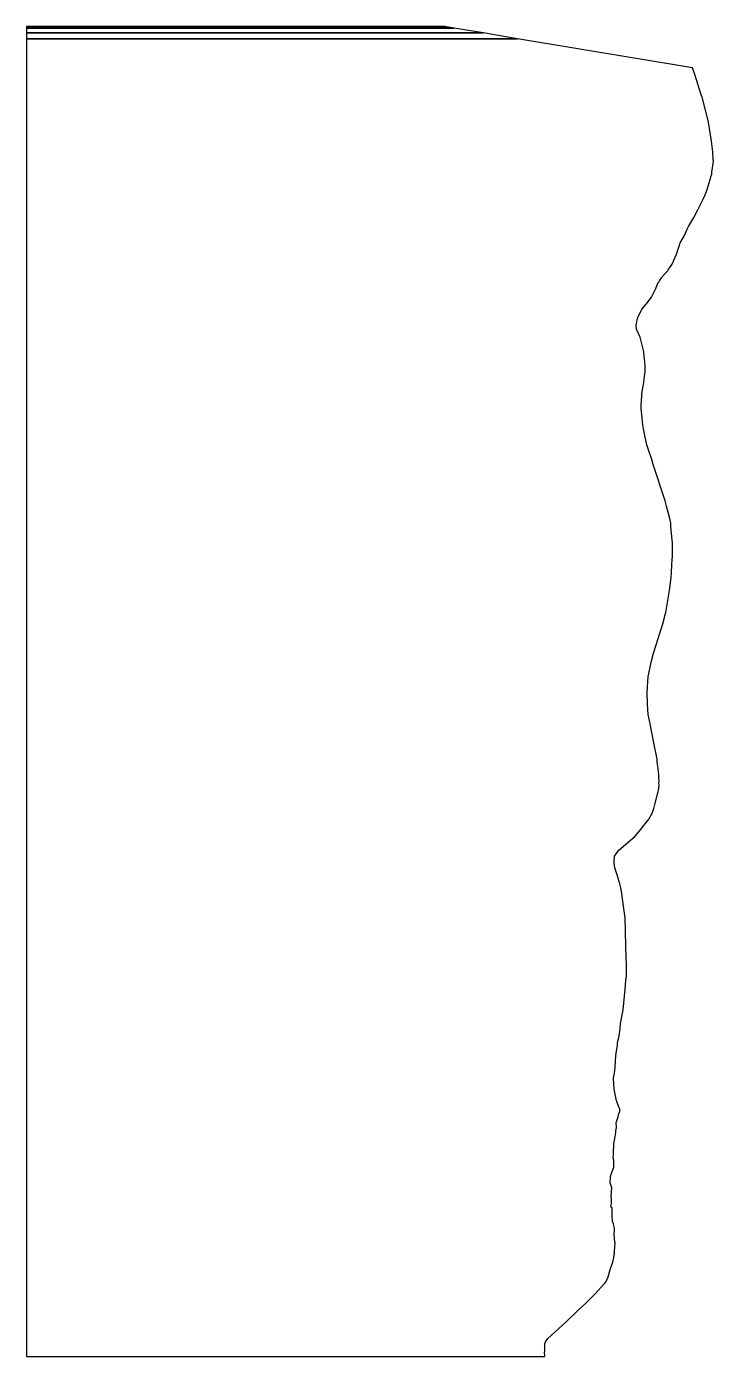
# Model space of a CAD drawing. Extents: x -56 to 39, y -92 to 92.
import ezdxf

# ---------------------------------------------------------------- set-up
doc = ezdxf.new("R2010")
doc.units = 0
doc.layers.add('17_51000', color=7, linetype='CONTINUOUS')

msp = doc.modelspace()

# ---------------------------------------------------------------- linework, layer by layer
at = {"layer": '17_51000', "color": 5}
for points in [[(-36.056, 91.507), (1.823, 91.507), (1.623, 91.54201), (-56.17, 91.54201), (-56.17, 91.507), (-36.056, 91.507)], [(-35.742, 91.46101), (2.097, 91.46101), (1.838, 91.506), (-56.17, 91.506), (-56.17, 91.46101), (-35.742, 91.46101)], [(-35.125, 91.331), (2.887, 91.331), (2.108, 91.46001), (-56.17, 91.46001), (-56.17, 91.331), (-35.125, 91.331)], [(-33.513, 90.663), (6.889, 90.663), (2.898, 91.328), (-56.17, 91.328), (-56.17, 90.663), (-33.513, 90.663)], [(10.016, 90.13901), (6.909, 90.659), (-56.17, 90.659), (-56.17, 89.871), (11.633, 89.871), (10.016, 90.13901)], [(-56.17, -14.636), (-56.17, -92.11401), (15.373, -92.11401), (15.379, -91.968), (15.373, -91.56901), (15.393, -91.332), (15.411, -90.61501), (15.408, -90.37901), (15.5, -90.081), (15.83, -89.659), (18.299, -87.386), (20.058, -85.68201), (21.01, -84.815), (21.442, -84.39301), (22.319, -83.497), (23.64, -82.03201), (23.852, -81.78201), (24.144, -81.121), (24.46, -79.98), (24.772, -79.11), (24.933, -78.451), (25.028, -77.744), (25.029, -77.595), (25.114, -76.485), (25.012, -75.958), (24.982, -75.15501), (25.014, -74.82201), (25.026, -74.491), (24.99, -74.17001), (24.902, -73.798), (24.749, -73.498), (24.728, -73.413), (24.696, -72.82), (24.707, -72.69801), (24.707, -71.71201), (24.688, -71.62601), (24.491, -71.36301), (24.584, -70.98701), (24.605, -70.928), (24.612, -70.32101), (24.584, -70.241), (24.574, -70.033), (24.671, -68.82201), (24.536, -68.547), (24.51, -68.43201), (24.405, -68.15), (24.412, -67.874), (24.454, -67.66), (24.446, -67.368), (24.543, -66.936), (24.927, -65.997), (24.927, -65.416), (24.943, -65.022), (24.843, -64.695), (24.872, -64.137), (24.882, -64.066), (24.878, -63.977), (24.932, -62.858), (24.921, -62.754), (25.096, -61.726), (25.222, -61.196), (25.22, -60.963), (25.316, -60.5), (25.258, -59.792), (25.275, -59.707), (25.524, -59.01), (25.576, -58.831), (25.567, -58.66), (25.739, -58.317), (25.752, -58.23), (25.772, -57.9), (25.566, -57.603), (25.565, -57.543), (25.345, -56.918), (25.309, -56.839), (24.952, -55.186), (24.885, -53.684), (25.012, -52.982), (25.118, -52.237), (25.192, -50.503), (25.416, -49.168), (25.449, -48.772), (25.607, -48.078), (25.712, -47.566), (25.759, -47.181), (25.79, -46.81), (25.868, -46.13), (26.201, -44.259), (26.455, -41.853), (26.479, -41.461), (26.594, -40.199), (26.659, -39.569), (26.691, -38.909), (26.678, -38.341), (26.684, -37.792), (26.626, -37.123), (26.603, -35.344), (26.523, -33.543), (26.553, -32.911), (26.475, -32.016), (26.501, -31.556), (26.245, -29.946), (25.97, -27.844), (25.899, -27.399), (25.697, -26.662), (25.651, -26.586), (25.416, -25.742), (25.084, -24.638), (24.962, -23.978), (24.959, -23.72), (25.035, -23.029), (25.403, -22.528), (25.62, -22.215), (27.824, -20.292), (28.584, -19.457), (28.906, -19.02), (29.801, -17.866), (30.055, -17.394), (30.188, -17.208), (30.462, -16.441), (30.582, -15.895), (30.993, -14.27), (31.05, -14.134), (31.099, -13.958), (31.167, -13.25), (31.152, -12.896), (31.169, -12.719), (31.16, -12.013), (31.127, -11.794), (31.09, -11.334), (30.989, -10.604), (30.938, -10.342), (30.917, -10.035), (30.923, -9.631), (30.46, -7.397), (30.279, -6.424), (30.026, -5.264), (29.927, -4.69), (29.675, -3.455), (29.556, -1.998), (29.521, -0.392), (29.662, 1.736), (30.063, 3.783), (30.389, 5.011), (31.688, 9.048), (31.929, 9.946), (32.003, 10.348), (32.089, 10.64), (32.326, 11.983), (32.441, 12.557), (32.61, 13.647), (32.837, 15.439), (32.892, 16.099), (32.935, 17.271), (33.003, 17.904), (33.036, 18.387), (33.025, 18.832), (33.033, 20.234), (32.914, 21.083), (32.809, 22.483), (32.787, 22.965), (32.656, 23.628), (32.185, 25.328), (31.996, 26.069), (30.373, 31.051), (30.176, 31.736), (29.667, 33.246), (29.496, 33.803), (29.232, 34.818), (29.021, 35.976), (28.947, 36.522), (28.699, 38.81), (28.714, 39.238), (28.785, 40.524), (28.801, 40.676), (28.808, 40.888), (29.064, 42.406), (29.122, 42.841), (29.154, 43.214), (29.237, 43.844), (29.254, 44.727), (29.174, 45.668), (29.128, 45.893), (29.059, 46.608), (28.551, 48.644), (28.052, 49.743), (28.006, 50.28), (28.042, 50.55), (28.163, 51.112), (28.219, 51.306), (28.253, 51.36), (28.794, 52.495), (28.845, 52.562), (29.412, 53.211), (30.145, 54.195), (30.682, 55.269), (31.07, 56.194), (31.118, 56.243), (31.252, 56.434), (31.495, 56.841), (31.559, 56.927), (32.111, 57.513), (32.351, 57.783), (32.535, 58.095), (32.963, 58.723), (33.175, 59.134), (33.219, 59.264), (33.562, 60.101), (34.051, 61.492), (34.096, 61.668), (34.663, 62.712), (35.03, 63.545), (35.223, 63.942), (35.953, 65.167), (36.545, 66.25201), (37.324, 67.811), (37.619, 68.551), (37.842, 69.16801), (38.029, 69.80801), (38.267, 70.555), (38.326, 70.797), (38.439, 71.15501), (38.457, 71.242), (38.477, 71.436), (38.676, 72.894), (38.647, 73.256), (38.604, 74.242), (38.397, 75.705), (38.256, 76.58601), (38.194, 77.18401), (38.158, 77.44501), (38.091, 77.80701), (37.931, 78.582), (37.115, 81.786), (37.008, 82.095), (36.149, 84.783), (35.778, 85.841), (11.638, 89.871), (-56.17, 89.871), (-56.17, -14.636)]]:
    msp.add_lwpolyline(points, dxfattribs=at)

doc.saveas('drawing.dxf')
